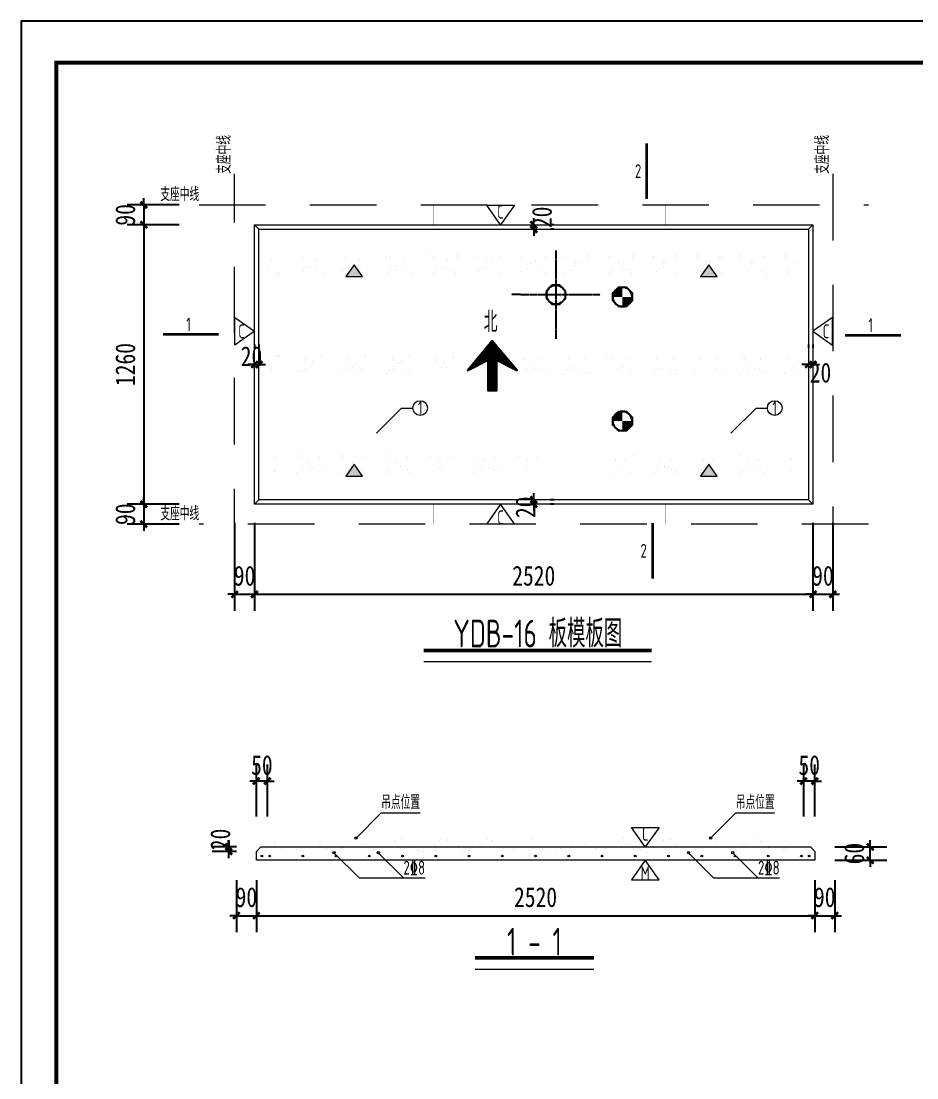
# Model space of a CAD drawing. Header units: millimetres. Extents: x 514 to 31055, y 121 to 26754.
# Drawn here: x 514 to 4556, y 6470 to 11235 of the extents above; entities that cross this region are included whole.
import ezdxf
from ezdxf.enums import TextEntityAlignment as Align

# ---------------------------------------------------------------- set-up
doc = ezdxf.new("R2010")
doc.units = ezdxf.units.MM
doc.linetypes.add('DOTE', pattern=[2.42, 2, -0.2, 0.02, -0.2])
doc.linetypes.add('虚线', pattern=[500, 300, -200])
for name, color, linetype in [('000-86线盒详图', 7, 'Continuous'), ('a--r1', 92, 'Continuous'), ('PUB_DIM', 3, 'Continuous'), ('PUB_TITLE', 4, 'Continuous'), ('叠合板方向', 7, 'Continuous')]:
    doc.layers.add(name, color=color, linetype=linetype)
for name, color, linetype, lineweight in [('叠合板详图文字', 8, 'Continuous', 18), ('叠合板详图标注', 7, 'Continuous', 18), ('叠合板详图桁架筋', 6, 'Continuous', 35), ('叠合板详图边线', 4, 'Continuous', 18), ('叠合板详图钢筋', 1, 'Continuous', 35), ('拼缝定位线', 7, 'Continuous', 35), ('直线', 7, 'Continuous', 18), ('详图剖断线', 7, 'Continuous', 35)]:
    doc.layers.add(name, color=color, linetype=linetype, lineweight=lineweight)
doc.styles.add('样式 1', font='yjkeng.shx', dxfattribs={"width": 0.7, "height": 250, "bigfont": 'yjkchn.shx'})
doc.styles.add('黑体', font='simhei.ttf', dxfattribs={"width": 0.8})
doc.dimstyles.new('_TCH_ARCH&&30', dxfattribs={"dimtxt": 89.25, "dimasz": 30, "dimexe": 75, "dimexo": 90, "dimgap": 37.875, "dimtad": 1, "dimdec": 0, "dimzin": 0, "dimdsep": 46, "dimtxsty": '黑体', "dimblk": 'ARCHTICK', "dimcen": 0.09, "dimclrt": 7, "dimazin": 2, "dimtfac": 1, "dimtdec": 0, "dimtix": 1, "dimtmove": 2, "dimatfit": 3, "dimfxl": 30, "dimtolj": 1, "dimtzin": 0, "dimarcsym": 0})

# ---------------------------------------------------------------- blocks, each defined once
blk = doc.blocks.new('_ArchTick')
at = {"color": 0, "const_width": 0.4}
blk.add_lwpolyline([(-0.5, -0.5), (0.5, 0.5)], dxfattribs=at)
blk = doc.blocks.new('*D361')
at = {"layer": 'Defpoints', "color": 0, "transparency": 16777216}
for p in [(1317.2, 10406.6), (1067.2, 10316.6), (1317.2, 10316.6)]:
    blk.add_point(p, dxfattribs=at)
at = {"layer": 'PUB_DIM', "color": 0, "lineweight": -2, "transparency": 16777216}
for p, q in [((1227.2, 10406.6), (992.2, 10406.6)), ((1067.2, 10406.6), (1067.2, 10436.6)), ((1067.2, 10406.6), (1067.2, 10316.6)), ((1227.2, 10316.6), (992.2, 10316.6)), ((1067.2, 10316.6), (1067.2, 10286.6))]:
    blk.add_line(p, q, dxfattribs=at)
at = {"layer": 'PUB_DIM', "color": 0, "lineweight": -2, "transparency": 16777216, "xscale": 30, "yscale": 30, "zscale": 30}
for p, rotation in [((1067.2, 10406.6), 270), ((1067.2, 10316.6), 90)]:
    blk.add_blockref('_ArchTick', p, dxfattribs=dict(at, rotation=rotation))
at = {"layer": 'PUB_DIM', "color": 7, "transparency": 16777216, "insert": (984.2, 10361.6), "char_height": 89.25, "attachment_point": 5, "rotation": 90, "style": '黑体'}
blk.add_mtext('\\A1;90', dxfattribs=at)
blk = doc.blocks.new('*D362')
at = {"layer": 'Defpoints', "color": 0, "transparency": 16777216}
for p in [(1317.2, 9056.6), (1067.2, 8966.6), (1317.2, 8966.6)]:
    blk.add_point(p, dxfattribs=at)
at = {"layer": 'PUB_DIM', "color": 0, "lineweight": -2, "transparency": 16777216}
for p, q in [((1227.2, 9056.6), (992.2, 9056.6)), ((1067.2, 9056.6), (1067.2, 9086.6)), ((1067.2, 9056.6), (1067.2, 8966.6)), ((1227.2, 8966.6), (992.2, 8966.6)), ((1067.2, 8966.6), (1067.2, 8936.6))]:
    blk.add_line(p, q, dxfattribs=at)
at = {"layer": 'PUB_DIM', "color": 0, "lineweight": -2, "transparency": 16777216, "xscale": 30, "yscale": 30, "zscale": 30}
for p, rotation in [((1067.2, 9056.6), 270), ((1067.2, 8966.6), 90)]:
    blk.add_blockref('_ArchTick', p, dxfattribs=dict(at, rotation=rotation))
at = {"layer": 'PUB_DIM', "color": 7, "transparency": 16777216, "insert": (984.2, 9011.6), "char_height": 89.25, "attachment_point": 5, "rotation": 90, "style": '黑体'}
blk.add_mtext('\\A1;90', dxfattribs=at)
blk = doc.blocks.new('*D318')
at = {"layer": 'Defpoints', "color": 0, "transparency": 16777216}
for p in [(1567.2, 9063), (4087.2, 9063), (4087.2, 8650.5)]:
    blk.add_point(p, dxfattribs=at)
at = {"layer": 'PUB_DIM', "color": 0, "lineweight": -2, "transparency": 16777216}
for p, q in [((1567.2, 8973), (1567.2, 8575.5)), ((4087.2, 8973), (4087.2, 8575.5)), ((1567.2, 8650.5), (4087.2, 8650.5))]:
    blk.add_line(p, q, dxfattribs=at)
at = {"layer": 'PUB_DIM', "color": 0, "lineweight": -2, "transparency": 16777216, "xscale": 30, "yscale": 30, "zscale": 30, "rotation": 180}
blk.add_blockref('_ArchTick', (1567.2, 8650.5), dxfattribs=at)
at = {"layer": 'PUB_DIM', "color": 0, "lineweight": -2, "transparency": 16777216, "xscale": 30, "yscale": 30, "zscale": 30}
blk.add_blockref('_ArchTick', (4087.2, 8650.5), dxfattribs=at)
at = {"layer": 'PUB_DIM', "color": 7, "transparency": 16777216, "insert": (2827.2, 8733.5), "char_height": 89.25, "attachment_point": 5, "style": '黑体'}
blk.add_mtext('\\A1;2520', dxfattribs=at)
blk = doc.blocks.new('*D319')
at = {"layer": 'Defpoints', "color": 0, "transparency": 16777216}
for p in [(1317.2, 10316.6), (1067.2, 9056.6), (1317.2, 9056.6)]:
    blk.add_point(p, dxfattribs=at)
at = {"layer": 'PUB_DIM', "color": 0, "lineweight": -2, "transparency": 16777216}
for p, q in [((1227.2, 10316.6), (992.2, 10316.6)), ((1067.2, 10316.6), (1067.2, 9056.6)), ((1227.2, 9056.6), (992.2, 9056.6))]:
    blk.add_line(p, q, dxfattribs=at)
at = {"layer": 'PUB_DIM', "color": 0, "lineweight": -2, "transparency": 16777216, "xscale": 30, "yscale": 30, "zscale": 30}
for p, rotation in [((1067.2, 10316.6), 90), ((1067.2, 9056.6), 270)]:
    blk.add_blockref('_ArchTick', p, dxfattribs=dict(at, rotation=rotation))
at = {"layer": 'PUB_DIM', "color": 7, "transparency": 16777216, "insert": (984.2, 9686.6), "char_height": 89.25, "attachment_point": 5, "rotation": 90, "style": '黑体'}
blk.add_mtext('\\A1;1260', dxfattribs=at)
blk = doc.blocks.new('*D320')
at = {"layer": 'Defpoints', "color": 0, "transparency": 16777216}
for p in [(2827.2, 9076.6), (2827.2, 9076.6), (2827.2, 9056.6)]:
    blk.add_point(p, dxfattribs=at)
at = {"layer": 'PUB_DIM', "color": 0, "lineweight": -2, "transparency": 16777216}
for p, q in [((2827.2, 9076.6), (2827.2, 9106.6)), ((2827.2, 9056.6), (2827.2, 9076.6)), ((2827.2, 9056.6), (2827.2, 9026.6)), ((2917.2, 9076.6), (2902.2, 9076.6)), ((2917.2, 9056.6), (2902.2, 9056.6))]:
    blk.add_line(p, q, dxfattribs=at)
at = {"layer": 'PUB_DIM', "color": 0, "lineweight": -2, "transparency": 16777216, "xscale": 30, "yscale": 30, "zscale": 30}
for p, rotation in [((2827.2, 9076.6), 270), ((2827.2, 9056.6), 90)]:
    blk.add_blockref('_ArchTick', p, dxfattribs=dict(at, rotation=rotation))
at = {"layer": 'PUB_DIM', "color": 7, "transparency": 16777216, "insert": (2790.2, 9042.7), "char_height": 89.25, "attachment_point": 5, "rotation": 90, "style": '黑体'}
blk.add_mtext('\\A1;20', dxfattribs=at)
blk = doc.blocks.new('*D321')
at = {"layer": 'Defpoints', "color": 0, "transparency": 16777216}
for p in [(2827.2, 10316.6), (2827.2, 10296.6), (2827.2, 10296.6)]:
    blk.add_point(p, dxfattribs=at)
at = {"layer": 'PUB_DIM', "color": 0, "lineweight": -2, "transparency": 16777216}
for p, q in [((2827.2, 10316.6), (2827.2, 10346.6)), ((2827.2, 10316.6), (2827.2, 10296.6)), ((2827.2, 10296.6), (2827.2, 10266.6)), ((2917.2, 10316.6), (2902.2, 10316.6)), ((2917.2, 10296.6), (2902.2, 10296.6))]:
    blk.add_line(p, q, dxfattribs=at)
at = {"layer": 'PUB_DIM', "color": 0, "lineweight": -2, "transparency": 16777216, "xscale": 30, "yscale": 30, "zscale": 30}
for p, rotation in [((2827.2, 10316.6), 270), ((2827.2, 10296.6), 90)]:
    blk.add_blockref('_ArchTick', p, dxfattribs=dict(at, rotation=rotation))
at = {"layer": 'PUB_DIM', "color": 7, "transparency": 16777216, "insert": (2864.3, 10350.5), "char_height": 89.25, "attachment_point": 5, "rotation": 90, "style": '黑体'}
blk.add_mtext('\\A1;20', dxfattribs=at)
blk = doc.blocks.new('*D322')
at = {"layer": 'Defpoints', "color": 0, "transparency": 16777216}
for p in [(1567.2, 9686.6), (1587.2, 9686.6), (1587.2, 9686.6)]:
    blk.add_point(p, dxfattribs=at)
at = {"layer": 'PUB_DIM', "color": 0, "lineweight": -2, "transparency": 16777216}
for p, q in [((1567.2, 9776.6), (1567.2, 9761.6)), ((1587.2, 9776.6), (1587.2, 9761.6)), ((1567.2, 9686.6), (1537.2, 9686.6)), ((1567.2, 9686.6), (1587.2, 9686.6)), ((1587.2, 9686.6), (1617.2, 9686.6))]:
    blk.add_line(p, q, dxfattribs=at)
at = {"layer": 'PUB_DIM', "color": 0, "lineweight": -2, "transparency": 16777216, "xscale": 30, "yscale": 30, "zscale": 30}
blk.add_blockref('_ArchTick', (1567.2, 9686.6), dxfattribs=at)
at = {"layer": 'PUB_DIM', "color": 0, "lineweight": -2, "transparency": 16777216, "xscale": 30, "yscale": 30, "zscale": 30, "rotation": 180}
blk.add_blockref('_ArchTick', (1587.2, 9686.6), dxfattribs=at)
at = {"layer": 'PUB_DIM', "color": 7, "transparency": 16777216, "insert": (1553.3, 9723.6), "char_height": 89.25, "attachment_point": 5, "style": '黑体'}
blk.add_mtext('\\A1;20', dxfattribs=at)
blk = doc.blocks.new('*D323')
at = {"layer": 'Defpoints', "color": 0, "transparency": 16777216}
for p in [(4067.2, 9686.6), (4067.2, 9686.6), (4087.2, 9686.6)]:
    blk.add_point(p, dxfattribs=at)
at = {"layer": 'PUB_DIM', "color": 0, "lineweight": -2, "transparency": 16777216}
for p, q in [((4067.2, 9776.6), (4067.2, 9761.6)), ((4087.2, 9776.6), (4087.2, 9761.6)), ((4067.2, 9686.6), (4037.2, 9686.6)), ((4087.2, 9686.6), (4067.2, 9686.6)), ((4087.2, 9686.6), (4117.2, 9686.6))]:
    blk.add_line(p, q, dxfattribs=at)
at = {"layer": 'PUB_DIM', "color": 0, "lineweight": -2, "transparency": 16777216, "xscale": 30, "yscale": 30, "zscale": 30}
blk.add_blockref('_ArchTick', (4067.2, 9686.6), dxfattribs=at)
at = {"layer": 'PUB_DIM', "color": 0, "lineweight": -2, "transparency": 16777216, "xscale": 30, "yscale": 30, "zscale": 30, "rotation": 180}
blk.add_blockref('_ArchTick', (4087.2, 9686.6), dxfattribs=at)
at = {"layer": 'PUB_DIM', "color": 7, "transparency": 16777216, "insert": (4121.1, 9649.5), "char_height": 89.25, "attachment_point": 5, "style": '黑体'}
blk.add_mtext('\\A1;20', dxfattribs=at)
blk = doc.blocks.new('*D324')
at = {"layer": 'Defpoints', "color": 0, "transparency": 16777216}
for p in [(1477.2, 9063), (1567.2, 9063), (1567.2, 8650.5)]:
    blk.add_point(p, dxfattribs=at)
at = {"layer": 'PUB_DIM', "color": 0, "lineweight": -2, "transparency": 16777216}
for p, q in [((1477.2, 8973), (1477.2, 8575.5)), ((1567.2, 8973), (1567.2, 8575.5)), ((1477.2, 8650.5), (1447.2, 8650.5)), ((1477.2, 8650.5), (1567.2, 8650.5)), ((1567.2, 8650.5), (1597.2, 8650.5))]:
    blk.add_line(p, q, dxfattribs=at)
at = {"layer": 'PUB_DIM', "color": 0, "lineweight": -2, "transparency": 16777216, "xscale": 30, "yscale": 30, "zscale": 30}
blk.add_blockref('_ArchTick', (1477.2, 8650.5), dxfattribs=at)
at = {"layer": 'PUB_DIM', "color": 0, "lineweight": -2, "transparency": 16777216, "xscale": 30, "yscale": 30, "zscale": 30, "rotation": 180}
blk.add_blockref('_ArchTick', (1567.2, 8650.5), dxfattribs=at)
at = {"layer": 'PUB_DIM', "color": 7, "transparency": 16777216, "insert": (1522.2, 8733.5), "char_height": 89.25, "attachment_point": 5, "style": '黑体'}
blk.add_mtext('\\A1;90', dxfattribs=at)
blk = doc.blocks.new('*D325')
at = {"layer": 'Defpoints', "color": 0, "transparency": 16777216}
for p in [(4087.2, 9063), (4177.2, 9063), (4177.2, 8650.5)]:
    blk.add_point(p, dxfattribs=at)
at = {"layer": 'PUB_DIM', "color": 0, "lineweight": -2, "transparency": 16777216}
for p, q in [((4087.2, 8973), (4087.2, 8575.5)), ((4177.2, 8973), (4177.2, 8575.5)), ((4087.2, 8650.5), (4057.2, 8650.5)), ((4087.2, 8650.5), (4177.2, 8650.5)), ((4177.2, 8650.5), (4207.2, 8650.5))]:
    blk.add_line(p, q, dxfattribs=at)
at = {"layer": 'PUB_DIM', "color": 0, "lineweight": -2, "transparency": 16777216, "xscale": 30, "yscale": 30, "zscale": 30}
blk.add_blockref('_ArchTick', (4087.2, 8650.5), dxfattribs=at)
at = {"layer": 'PUB_DIM', "color": 0, "lineweight": -2, "transparency": 16777216, "xscale": 30, "yscale": 30, "zscale": 30, "rotation": 180}
blk.add_blockref('_ArchTick', (4177.2, 8650.5), dxfattribs=at)
at = {"layer": 'PUB_DIM', "color": 7, "transparency": 16777216, "insert": (4132.2, 8733.5), "char_height": 89.25, "attachment_point": 5, "style": '黑体'}
blk.add_mtext('\\A1;90', dxfattribs=at)
blk = doc.blocks.new('*D326')
at = {"layer": 'Defpoints', "color": 0, "transparency": 16777216}
for p in [(1575.3, 7451), (4095.3, 7451), (4095.3, 7201)]:
    blk.add_point(p, dxfattribs=at)
at = {"layer": 'PUB_DIM', "color": 0, "lineweight": -2, "transparency": 16777216}
for p, q in [((1575.3, 7361), (1575.3, 7126)), ((4095.3, 7361), (4095.3, 7126)), ((1575.3, 7201), (4095.3, 7201))]:
    blk.add_line(p, q, dxfattribs=at)
at = {"layer": 'PUB_DIM', "color": 0, "lineweight": -2, "transparency": 16777216, "xscale": 30, "yscale": 30, "zscale": 30, "rotation": 180}
blk.add_blockref('_ArchTick', (1575.3, 7201), dxfattribs=at)
at = {"layer": 'PUB_DIM', "color": 0, "lineweight": -2, "transparency": 16777216, "xscale": 30, "yscale": 30, "zscale": 30}
blk.add_blockref('_ArchTick', (4095.3, 7201), dxfattribs=at)
at = {"layer": 'PUB_DIM', "color": 7, "transparency": 16777216, "insert": (2835.3, 7284), "char_height": 89.25, "attachment_point": 5, "style": '黑体'}
blk.add_mtext('\\A1;2520', dxfattribs=at)
blk = doc.blocks.new('*D327')
at = {"layer": 'Defpoints', "color": 0, "transparency": 16777216}
for p in [(4095.3, 7511), (4345.3, 7511), (4095.3, 7451)]:
    blk.add_point(p, dxfattribs=at)
at = {"layer": 'PUB_DIM', "color": 0, "lineweight": -2, "transparency": 16777216}
for p, q in [((4345.3, 7511), (4345.3, 7541)), ((4185.3, 7511), (4420.3, 7511)), ((4345.3, 7451), (4345.3, 7511)), ((4185.3, 7451), (4420.3, 7451)), ((4345.3, 7451), (4345.3, 7421))]:
    blk.add_line(p, q, dxfattribs=at)
at = {"layer": 'PUB_DIM', "color": 0, "lineweight": -2, "transparency": 16777216, "xscale": 30, "yscale": 30, "zscale": 30}
for p, rotation in [((4345.3, 7511), 270), ((4345.3, 7451), 90)]:
    blk.add_blockref('_ArchTick', p, dxfattribs=dict(at, rotation=rotation))
at = {"layer": 'PUB_DIM', "color": 7, "transparency": 16777216, "insert": (4273.7, 7481), "char_height": 89.25, "attachment_point": 5, "rotation": 90, "style": '黑体'}
blk.add_mtext('\\A1;60', dxfattribs=at)
blk = doc.blocks.new('*D328')
at = {"layer": 'Defpoints', "color": 0, "transparency": 16777216}
for p in [(1450.3, 7491), (1575.3, 7511), (1575.3, 7491)]:
    blk.add_point(p, dxfattribs=at)
at = {"layer": 'PUB_DIM', "color": 0, "lineweight": -2, "transparency": 16777216}
for p, q in [((1450.3, 7511), (1450.3, 7541)), ((1485.3, 7511), (1375.3, 7511)), ((1485.3, 7491), (1375.3, 7491)), ((1450.3, 7511), (1450.3, 7491)), ((1450.3, 7491), (1450.3, 7461))]:
    blk.add_line(p, q, dxfattribs=at)
at = {"layer": 'PUB_DIM', "color": 0, "lineweight": -2, "transparency": 16777216, "xscale": 30, "yscale": 30, "zscale": 30}
for p, rotation in [((1450.3, 7511), 270), ((1450.3, 7491), 90)]:
    blk.add_blockref('_ArchTick', p, dxfattribs=dict(at, rotation=rotation))
at = {"layer": 'PUB_DIM', "color": 7, "transparency": 16777216, "insert": (1413.2, 7544.9), "char_height": 89.25, "attachment_point": 5, "rotation": 90, "style": '黑体'}
blk.add_mtext('\\A1;20', dxfattribs=at)
blk = doc.blocks.new('*D329')
at = {"layer": 'Defpoints', "color": 0, "transparency": 16777216}
for p in [(1485.3, 7451), (1575.3, 7451), (1575.3, 7201)]:
    blk.add_point(p, dxfattribs=at)
at = {"layer": 'PUB_DIM', "color": 0, "lineweight": -2, "transparency": 16777216}
for p, q in [((1485.3, 7361), (1485.3, 7126)), ((1575.3, 7361), (1575.3, 7126)), ((1485.3, 7201), (1455.3, 7201)), ((1485.3, 7201), (1575.3, 7201)), ((1575.3, 7201), (1605.3, 7201))]:
    blk.add_line(p, q, dxfattribs=at)
at = {"layer": 'PUB_DIM', "color": 0, "lineweight": -2, "transparency": 16777216, "xscale": 30, "yscale": 30, "zscale": 30}
blk.add_blockref('_ArchTick', (1485.3, 7201), dxfattribs=at)
at = {"layer": 'PUB_DIM', "color": 0, "lineweight": -2, "transparency": 16777216, "xscale": 30, "yscale": 30, "zscale": 30, "rotation": 180}
blk.add_blockref('_ArchTick', (1575.3, 7201), dxfattribs=at)
at = {"layer": 'PUB_DIM', "color": 7, "transparency": 16777216, "insert": (1530.3, 7284), "char_height": 89.25, "attachment_point": 5, "style": '黑体'}
blk.add_mtext('\\A1;90', dxfattribs=at)
blk = doc.blocks.new('*D330')
at = {"layer": 'Defpoints', "color": 0, "transparency": 16777216}
for p in [(4095.3, 7451), (4185.3, 7451), (4185.3, 7201)]:
    blk.add_point(p, dxfattribs=at)
at = {"layer": 'PUB_DIM', "color": 0, "lineweight": -2, "transparency": 16777216}
for p, q in [((4095.3, 7361), (4095.3, 7126)), ((4185.3, 7361), (4185.3, 7126)), ((4095.3, 7201), (4065.3, 7201)), ((4095.3, 7201), (4185.3, 7201)), ((4185.3, 7201), (4215.3, 7201))]:
    blk.add_line(p, q, dxfattribs=at)
at = {"layer": 'PUB_DIM', "color": 0, "lineweight": -2, "transparency": 16777216, "xscale": 30, "yscale": 30, "zscale": 30}
blk.add_blockref('_ArchTick', (4095.3, 7201), dxfattribs=at)
at = {"layer": 'PUB_DIM', "color": 0, "lineweight": -2, "transparency": 16777216, "xscale": 30, "yscale": 30, "zscale": 30, "rotation": 180}
blk.add_blockref('_ArchTick', (4185.3, 7201), dxfattribs=at)
at = {"layer": 'PUB_DIM', "color": 7, "transparency": 16777216, "insert": (4140.3, 7284), "char_height": 89.25, "attachment_point": 5, "style": '黑体'}
blk.add_mtext('\\A1;90', dxfattribs=at)
blk = doc.blocks.new('*D331')
at = {"layer": 'Defpoints', "color": 0, "transparency": 16777216}
for p in [(1575.3, 7808), (1575.3, 7558), (1625.3, 7558)]:
    blk.add_point(p, dxfattribs=at)
at = {"layer": 'PUB_DIM', "color": 0, "lineweight": -2, "transparency": 16777216}
for p, q in [((1575.3, 7648), (1575.3, 7883)), ((1625.3, 7648), (1625.3, 7883)), ((1575.3, 7808), (1545.3, 7808)), ((1625.3, 7808), (1575.3, 7808)), ((1625.3, 7808), (1655.3, 7808))]:
    blk.add_line(p, q, dxfattribs=at)
at = {"layer": 'PUB_DIM', "color": 0, "lineweight": -2, "transparency": 16777216, "xscale": 30, "yscale": 30, "zscale": 30}
blk.add_blockref('_ArchTick', (1575.3, 7808), dxfattribs=at)
at = {"layer": 'PUB_DIM', "color": 0, "lineweight": -2, "transparency": 16777216, "xscale": 30, "yscale": 30, "zscale": 30, "rotation": 180}
blk.add_blockref('_ArchTick', (1625.3, 7808), dxfattribs=at)
at = {"layer": 'PUB_DIM', "color": 7, "transparency": 16777216, "insert": (1600.3, 7879.6), "char_height": 89.25, "attachment_point": 5, "style": '黑体'}
blk.add_mtext('\\A1;50', dxfattribs=at)
blk = doc.blocks.new('*D332')
at = {"layer": 'Defpoints', "color": 0, "transparency": 16777216}
for p in [(4045.3, 7808), (4045.3, 7558), (4095.3, 7558)]:
    blk.add_point(p, dxfattribs=at)
at = {"layer": 'PUB_DIM', "color": 0, "lineweight": -2, "transparency": 16777216}
for p, q in [((4045.3, 7648), (4045.3, 7883)), ((4095.3, 7648), (4095.3, 7883)), ((4045.3, 7808), (4015.3, 7808)), ((4095.3, 7808), (4045.3, 7808)), ((4095.3, 7808), (4125.3, 7808))]:
    blk.add_line(p, q, dxfattribs=at)
at = {"layer": 'PUB_DIM', "color": 0, "lineweight": -2, "transparency": 16777216, "xscale": 30, "yscale": 30, "zscale": 30}
blk.add_blockref('_ArchTick', (4045.3, 7808), dxfattribs=at)
at = {"layer": 'PUB_DIM', "color": 0, "lineweight": -2, "transparency": 16777216, "xscale": 30, "yscale": 30, "zscale": 30, "rotation": 180}
blk.add_blockref('_ArchTick', (4095.3, 7808), dxfattribs=at)
at = {"layer": 'PUB_DIM', "color": 7, "transparency": 16777216, "insert": (4070.3, 7879.6), "char_height": 89.25, "attachment_point": 5, "style": '黑体'}
blk.add_mtext('\\A1;50', dxfattribs=at)
blk = doc.blocks.new('A$C364B4FF9')
at = {"layer": 'PUB_TITLE'}
blk.add_lwpolyline([(-84100, 0), (0, 0), (0, 59400), (-84100, 59400)], close=True, dxfattribs=at)
at = {"layer": 'PUB_TITLE', "const_width": 100}
blk.add_lwpolyline([(-83250, 1000), (-1000, 1000), (-1000, 58400), (-83250, 58400)], close=True, dxfattribs=at)
blk = doc.blocks.new('dfkjvnf')
h = blk.add_hatch()
h.set_pattern_fill('ANSI37', color=3, scale=1.25)
h.set_pattern_definition([(45, (0, 0), (-1.403165019, 1.403165019), []), (135, (0, 0), (-1.403165019, -1.403165019), [])])
h.paths.add_polyline_path([(177216.7, 108065.5), (177216.7, 107929.1), (177257.5, 107929.1), (177257.5, 108065.5), (177349.4, 108020.3), (177237.1, 108153), (177124.8, 108020.3)])
at = {"layer": '叠合板方向'}
blk.add_lwpolyline([(177216.7, 108065.5), (177216.7, 107929.1), (177257.5, 107929.1), (177257.5, 108065.5), (177349.4, 108020.3), (177237.1, 108153), (177124.8, 108020.3), (177216.7, 108065.5)], dxfattribs=at)
at = {"layer": '叠合板详图标注', "linetype": 'Continuous', "style": '样式 1', "width": 0.7}
blk.add_text('北', height=93.8, dxfattribs=at).set_placement((177260.7, 108163.9), align=Align.BOTTOM_RIGHT)
blk = doc.blocks.new('34523543')
at = {"layer": '000-86线盒详图', "color": 5, "linetype": 'DOTE', "ltscale": 0.05}
for p, q in [((0, 200), (0, -200)), ((200, 0), (-200, 0))]:
    blk.add_line(p, q, dxfattribs=at)
at = {"layer": '000-86线盒详图', "color": 7}
blk.add_lwpolyline([(43, 17.8), (17.8, 43), (-17.8, 43), (-43, 17.8), (-43, -17.8), (-17.8, -43), (17.8, -43), (43, -17.8)], close=True, dxfattribs=at)
blk.add_circle((0, 0), 43, dxfattribs=at)
blk = doc.blocks.new('A$C6CB76205')
at = {"layer": '000-86线盒详图'}
h = blk.add_hatch(color=1, dxfattribs=at)
h.dxf.hatch_style = 1
h.paths.add_polyline_path([(-75.1, 0), (0, 0), (0, -75.1, -0.414253)])
h = blk.add_hatch(color=1, dxfattribs=at)
h.dxf.hatch_style = 1
h.paths.add_polyline_path([(0, 75.1), (0, 0), (75.2, 0, 0.414253)])
at = {"layer": '000-86线盒详图', "color": 1}
blk.add_lwpolyline([(75.2, 31.1), (31.1, 75.1), (-31.1, 75.1), (-75.1, 31.1), (-75.1, -31.1), (-31.1, -75.1), (31.1, -75.1), (75.2, -31.1)], close=True, dxfattribs=at)
blk.add_circle((0, 0), 75.1, dxfattribs=at)

msp = doc.modelspace()

# ---------------------------------------------------------------- hatches: boundary and pattern name
at = {"layer": '叠合板详图钢筋', "lineweight": 18}
for points in [[(2017.2, 10136.6), (1979.7, 10083.5), (2054.7, 10083.5)], [(3617.2, 10136.6), (3579.7, 10083.5), (3654.7, 10083.5)], [(2017.2, 9236.6), (1979.7, 9183.5), (2054.7, 9183.5)], [(3617.2, 9236.6), (3579.7, 9183.5), (3654.7, 9183.5)]]:
    msp.add_hatch(color=256, dxfattribs=at).paths.add_polyline_path(points)

# ---------------------------------------------------------------- linework, layer by layer
at = {"layer": '叠合板详图文字', "color": 0, "lineweight": 50}
for p, q in [((2331.6, 8396.6), (3359, 8396.6)), ((2562.3, 7010.2), (3098.3, 7010.2))]:
    msp.add_line(p, q, dxfattribs=at)
at = {"layer": '叠合板详图文字', "color": 0, "lineweight": 18}
for p, q in [((2331.6, 8346.6), (3359, 8346.6)), ((2562.3, 6960.2), (3098.3, 6960.2))]:
    msp.add_line(p, q, dxfattribs=at)
at = {"layer": '叠合板详图标注'}
for points in [[(2677.2, 10316.6), (2614.7, 10404.9), (2739.7, 10404.9)], [(1567.2, 9836.6), (1478.8, 9774.1), (1478.8, 9899.1)], [(4087.2, 9836.6), (4175.6, 9774.1), (4175.6, 9899.1)], [(2677.2, 9056.6), (2614.7, 8968.2), (2739.7, 8968.2)], [(3330.3, 7511), (3267.8, 7599.4), (3392.8, 7599.4)], [(3330.3, 7451), (3267.8, 7362.6), (3392.8, 7362.6)]]:
    msp.add_lwpolyline(points, close=True, dxfattribs=at)
at = {"layer": '叠合板详图桁架筋', "color": 8, "lineweight": 35, "const_width": 0.045}
for points in [[(1615.8, 10148.2), (1675.8, 10179.2), (1678.6, 10173.9), (1618.6, 10142.9)], [(1758.6, 10179.2), (1817.2, 10148.9), (1875.8, 10179.2), (1878.6, 10173.9), (1817.2, 10142.2), (1755.8, 10173.9)], [(1958.6, 10179.2), (2017.2, 10148.9), (2075.8, 10179.2), (2078.6, 10173.9), (2017.2, 10142.2), (1955.8, 10173.9)], [(2158.6, 10179.2), (2217.2, 10148.9), (2275.8, 10179.2), (2278.6, 10173.9), (2217.2, 10142.2), (2155.8, 10173.9)], [(2358.6, 10179.2), (2417.2, 10148.9), (2475.8, 10179.2), (2478.6, 10173.9), (2417.2, 10142.2), (2355.8, 10173.9)], [(2558.6, 10179.2), (2617.2, 10148.9), (2675.8, 10179.2), (2678.6, 10173.9), (2617.2, 10142.2), (2555.8, 10173.9)], [(2758.6, 10179.2), (2817.2, 10148.9), (2875.8, 10179.2), (2878.6, 10173.9), (2817.2, 10142.2), (2755.8, 10173.9)], [(2958.6, 10179.2), (3017.2, 10148.9), (3075.8, 10179.2), (3078.6, 10173.9), (3017.2, 10142.2), (2955.8, 10173.9)], [(3158.6, 10179.2), (3217.2, 10148.9), (3275.8, 10179.2), (3278.6, 10173.9), (3217.2, 10142.2), (3155.8, 10173.9)], [(3358.6, 10179.2), (3417.2, 10148.9), (3475.8, 10179.2), (3478.6, 10173.9), (3417.2, 10142.2), (3355.8, 10173.9)], [(3558.6, 10179.2), (3617.2, 10148.9), (3675.8, 10179.2), (3678.6, 10173.9), (3617.2, 10142.2), (3555.8, 10173.9)], [(3758.6, 10179.2), (3817.2, 10148.9), (3875.8, 10179.2), (3878.6, 10173.9), (3817.2, 10142.2), (3755.8, 10173.9)], [(3958.6, 10179.2), (4018.6, 10148.2), (4015.8, 10142.9), (3955.8, 10173.9)], [(1618.6, 10130.2), (1678.6, 10099.2), (1675.8, 10093.9), (1615.8, 10124.9)], [(1617.2, 10140.6), (4037.2, 10140.6), (4037.2, 10132.6), (1617.2, 10132.6)], [(1755.8, 10099.2), (1817.2, 10133), (1878.7, 10099.2), (1875.8, 10093.9), (1817.2, 10126.1), (1758.7, 10093.9)], [(1955.8, 10099.2), (2017.2, 10133), (2078.7, 10099.2), (2075.8, 10093.9), (2017.2, 10126.1), (1958.7, 10093.9)], [(2155.8, 10099.2), (2217.2, 10133), (2278.7, 10099.2), (2275.8, 10093.9), (2217.2, 10126.1), (2158.7, 10093.9)], [(2355.8, 10099.2), (2417.2, 10133), (2478.7, 10099.2), (2475.8, 10093.9), (2417.2, 10126.1), (2358.7, 10093.9)], [(2555.8, 10099.2), (2617.2, 10133), (2678.7, 10099.2), (2675.8, 10093.9), (2617.2, 10126.1), (2558.7, 10093.9)], [(2755.8, 10099.2), (2817.2, 10133), (2878.7, 10099.2), (2875.8, 10093.9), (2817.2, 10126.1), (2758.7, 10093.9)], [(2955.8, 10099.2), (3017.2, 10133), (3078.7, 10099.2), (3075.8, 10093.9), (3017.2, 10126.1), (2958.7, 10093.9)], [(3155.8, 10099.2), (3217.2, 10133), (3278.7, 10099.2), (3275.8, 10093.9), (3217.2, 10126.1), (3158.7, 10093.9)], [(3355.8, 10099.2), (3417.2, 10133), (3478.7, 10099.2), (3475.8, 10093.9), (3417.2, 10126.1), (3358.7, 10093.9)], [(3555.8, 10099.2), (3617.2, 10133), (3678.7, 10099.2), (3675.8, 10093.9), (3617.2, 10126.1), (3558.7, 10093.9)], [(3755.8, 10099.2), (3817.2, 10133), (3878.7, 10099.2), (3875.8, 10093.9), (3817.2, 10126.1), (3758.7, 10093.9)], [(3955.8, 10099.2), (4015.8, 10130.2), (4018.6, 10124.9), (3958.6, 10093.9)], [(1615.8, 9698.2), (1675.8, 9729.2), (1678.6, 9723.9), (1618.6, 9692.9)], [(1758.6, 9729.2), (1817.2, 9698.9), (1875.8, 9729.2), (1878.6, 9723.9), (1817.2, 9692.2), (1755.8, 9723.9)], [(1958.6, 9729.2), (2017.2, 9698.9), (2075.8, 9729.2), (2078.6, 9723.9), (2017.2, 9692.2), (1955.8, 9723.9)], [(2158.6, 9729.2), (2217.2, 9698.9), (2275.8, 9729.2), (2278.6, 9723.9), (2217.2, 9692.2), (2155.8, 9723.9)], [(2358.6, 9729.2), (2417.2, 9698.9), (2475.8, 9729.2), (2478.6, 9723.9), (2417.2, 9692.2), (2355.8, 9723.9)], [(2558.6, 9729.2), (2617.2, 9698.9), (2675.8, 9729.2), (2678.6, 9723.9), (2617.2, 9692.2), (2555.8, 9723.9)], [(2758.6, 9729.2), (2817.2, 9698.9), (2875.8, 9729.2), (2878.6, 9723.9), (2817.2, 9692.2), (2755.8, 9723.9)], [(2958.6, 9729.2), (3017.2, 9698.9), (3075.8, 9729.2), (3078.6, 9723.9), (3017.2, 9692.2), (2955.8, 9723.9)], [(3158.6, 9729.2), (3217.2, 9698.9), (3275.8, 9729.2), (3278.6, 9723.9), (3217.2, 9692.2), (3155.8, 9723.9)], [(3358.6, 9729.2), (3417.2, 9698.9), (3475.8, 9729.2), (3478.6, 9723.9), (3417.2, 9692.2), (3355.8, 9723.9)], [(3558.6, 9729.2), (3617.2, 9698.9), (3675.8, 9729.2), (3678.6, 9723.9), (3617.2, 9692.2), (3555.8, 9723.9)], [(3758.6, 9729.2), (3817.2, 9698.9), (3875.8, 9729.2), (3878.6, 9723.9), (3817.2, 9692.2), (3755.8, 9723.9)], [(3958.6, 9729.2), (4018.6, 9698.2), (4015.8, 9692.9), (3955.8, 9723.9)], [(1618.6, 9680.2), (1678.6, 9649.2), (1675.8, 9643.9), (1615.8, 9674.9)], [(1617.2, 9690.6), (4037.2, 9690.6), (4037.2, 9682.6), (1617.2, 9682.6)], [(1755.8, 9649.2), (1817.2, 9683), (1878.7, 9649.2), (1875.8, 9643.9), (1817.2, 9676.1), (1758.7, 9643.9)], [(1955.8, 9649.2), (2017.2, 9683), (2078.7, 9649.2), (2075.8, 9643.9), (2017.2, 9676.1), (1958.7, 9643.9)], [(2155.8, 9649.2), (2217.2, 9683), (2278.7, 9649.2), (2275.8, 9643.9), (2217.2, 9676.1), (2158.7, 9643.9)], [(2355.8, 9649.2), (2417.2, 9683), (2478.7, 9649.2), (2475.8, 9643.9), (2417.2, 9676.1), (2358.7, 9643.9)], [(2555.8, 9649.2), (2617.2, 9683), (2678.7, 9649.2), (2675.8, 9643.9), (2617.2, 9676.1), (2558.7, 9643.9)], [(2755.8, 9649.2), (2817.2, 9683), (2878.7, 9649.2), (2875.8, 9643.9), (2817.2, 9676.1), (2758.7, 9643.9)], [(2955.8, 9649.2), (3017.2, 9683), (3078.7, 9649.2), (3075.8, 9643.9), (3017.2, 9676.1), (2958.7, 9643.9)], [(3155.8, 9649.2), (3217.2, 9683), (3278.7, 9649.2), (3275.8, 9643.9), (3217.2, 9676.1), (3158.7, 9643.9)], [(3355.8, 9649.2), (3417.2, 9683), (3478.7, 9649.2), (3475.8, 9643.9), (3417.2, 9676.1), (3358.7, 9643.9)], [(3555.8, 9649.2), (3617.2, 9683), (3678.7, 9649.2), (3675.8, 9643.9), (3617.2, 9676.1), (3558.7, 9643.9)], [(3755.8, 9649.2), (3817.2, 9683), (3878.7, 9649.2), (3875.8, 9643.9), (3817.2, 9676.1), (3758.7, 9643.9)], [(3955.8, 9649.2), (4015.8, 9680.2), (4018.6, 9674.9), (3958.6, 9643.9)], [(1615.8, 9248.2), (1675.8, 9279.2), (1678.6, 9273.9), (1618.6, 9242.9)], [(1758.6, 9279.2), (1817.2, 9248.9), (1875.8, 9279.2), (1878.6, 9273.9), (1817.2, 9242.2), (1755.8, 9273.9)], [(1958.6, 9279.2), (2017.2, 9248.9), (2075.8, 9279.2), (2078.6, 9273.9), (2017.2, 9242.2), (1955.8, 9273.9)], [(2158.6, 9279.2), (2217.2, 9248.9), (2275.8, 9279.2), (2278.6, 9273.9), (2217.2, 9242.2), (2155.8, 9273.9)], [(2358.6, 9279.2), (2417.2, 9248.9), (2475.8, 9279.2), (2478.6, 9273.9), (2417.2, 9242.2), (2355.8, 9273.9)], [(2558.6, 9279.2), (2617.2, 9248.9), (2675.8, 9279.2), (2678.6, 9273.9), (2617.2, 9242.2), (2555.8, 9273.9)], [(2758.6, 9279.2), (2817.2, 9248.9), (2875.8, 9279.2), (2878.6, 9273.9), (2817.2, 9242.2), (2755.8, 9273.9)], [(3158.6, 9279.2), (3217.2, 9248.9), (3275.8, 9279.2), (3278.6, 9273.9), (3217.2, 9242.2), (3155.8, 9273.9)], [(3358.6, 9279.2), (3417.2, 9248.9), (3475.8, 9279.2), (3478.6, 9273.9), (3417.2, 9242.2), (3355.8, 9273.9)], [(3558.6, 9279.2), (3617.2, 9248.9), (3675.8, 9279.2), (3678.6, 9273.9), (3617.2, 9242.2), (3555.8, 9273.9)], [(3758.6, 9279.2), (3817.2, 9248.9), (3875.8, 9279.2), (3878.6, 9273.9), (3817.2, 9242.2), (3755.8, 9273.9)], [(3958.6, 9279.2), (4018.6, 9248.2), (4015.8, 9242.9), (3955.8, 9273.9)], [(1618.6, 9230.2), (1678.6, 9199.2), (1675.8, 9193.9), (1615.8, 9224.9)], [(1617.2, 9240.6), (4037.2, 9240.6), (4037.2, 9232.6), (1617.2, 9232.6)], [(1755.8, 9199.2), (1817.2, 9233), (1878.7, 9199.2), (1875.8, 9193.9), (1817.2, 9226.1), (1758.7, 9193.9)], [(1955.8, 9199.2), (2017.2, 9233), (2078.7, 9199.2), (2075.8, 9193.9), (2017.2, 9226.1), (1958.7, 9193.9)], [(2155.8, 9199.2), (2217.2, 9233), (2278.7, 9199.2), (2275.8, 9193.9), (2217.2, 9226.1), (2158.7, 9193.9)], [(2355.8, 9199.2), (2417.2, 9233), (2478.7, 9199.2), (2475.8, 9193.9), (2417.2, 9226.1), (2358.7, 9193.9)], [(2555.8, 9199.2), (2617.2, 9233), (2678.7, 9199.2), (2675.8, 9193.9), (2617.2, 9226.1), (2558.7, 9193.9)], [(2755.8, 9199.2), (2817.2, 9233), (2878.7, 9199.2), (2875.8, 9193.9), (2817.2, 9226.1), (2758.7, 9193.9)], [(3155.8, 9199.2), (3217.2, 9233), (3278.7, 9199.2), (3275.8, 9193.9), (3217.2, 9226.1), (3158.7, 9193.9)], [(3355.8, 9199.2), (3417.2, 9233), (3478.7, 9199.2), (3475.8, 9193.9), (3417.2, 9226.1), (3358.7, 9193.9)], [(3555.8, 9199.2), (3617.2, 9233), (3678.7, 9199.2), (3675.8, 9193.9), (3617.2, 9226.1), (3558.7, 9193.9)], [(3755.8, 9199.2), (3817.2, 9233), (3878.7, 9199.2), (3875.8, 9193.9), (3817.2, 9226.1), (3758.7, 9193.9)], [(3955.8, 9199.2), (4015.8, 9230.2), (4018.6, 9224.9), (3958.6, 9193.9)], [(1626.9, 7553.5), (1725.3, 7488.6), (1825.3, 7554.6), (1925.3, 7488.6), (2025.3, 7554.6), (2125.3, 7488.6), (2225.3, 7554.6), (2325.3, 7488.6), (2425.3, 7554.6), (2525.3, 7488.6), (2625.3, 7554.6), (2725.3, 7488.6), (2825.3, 7554.6), (2925.3, 7488.6), (3025.3, 7554.6), (3125.3, 7488.6), (3225.3, 7554.6), (3325.3, 7488.6), (3425.3, 7554.6), (3525.3, 7488.6), (3625.3, 7554.6), (3725.3, 7488.6), (3825.3, 7554.6), (3925.3, 7488.6), (4023.6, 7553.5), (4026.9, 7548.5), (3925.3, 7481.4), (3825.3, 7547.4), (3725.3, 7481.4), (3625.3, 7547.4), (3525.3, 7481.4), (3425.3, 7547.4), (3325.3, 7481.4), (3225.3, 7547.4), (3125.3, 7481.4), (3025.3, 7547.4), (2925.3, 7481.4), (2825.3, 7547.4), (2725.3, 7481.4), (2625.3, 7547.4), (2525.3, 7481.4), (2425.3, 7547.4), (2325.3, 7481.4), (2225.3, 7547.4), (2125.3, 7481.4), (2025.3, 7547.4), (1925.3, 7481.4), (1825.3, 7547.4), (1725.3, 7481.4), (1623.6, 7548.5)], [(1625.3, 7562), (4045.3, 7562), (4045.3, 7554), (1625.3, 7554)], [(1625.3, 7482), (4045.3, 7482), (4045.3, 7474), (1625.3, 7474)]]:
    msp.add_lwpolyline(points, close=True, dxfattribs=at)
at = {"layer": '叠合板详图边线', "lineweight": 18}
for p, q in [((1567.2, 10316.6), (1587.2, 10296.6)), ((4087.2, 10316.6), (4067.2, 10296.6)), ((1567.2, 9056.6), (1587.2, 9076.6)), ((4087.2, 9056.6), (4067.2, 9076.6)), ((1575.3, 7491), (1595.3, 7511)), ((1575.3, 7451), (1575.3, 7491)), ((1595.3, 7511), (4075.3, 7511)), ((4075.3, 7511), (4095.3, 7491)), ((4095.3, 7491), (4095.3, 7451)), ((4095.3, 7451), (1575.3, 7451))]:
    msp.add_line(p, q, dxfattribs=at)
for points in [[(1567.2, 10316.6), (4087.2, 10316.6), (4087.2, 9056.6), (1567.2, 9056.6)], [(1587.2, 10296.6), (4067.2, 10296.6), (4067.2, 9076.6), (1587.2, 9076.6)]]:
    msp.add_lwpolyline(points, close=True, dxfattribs=at)
at = {"layer": '叠合板详图钢筋', "lineweight": 18, "const_width": 0.045}
for points in [[(1623.2, 10316.6), (1623.2, 10406.6), (1631.2, 10406.6), (1631.2, 10316.6)], [(1773.2, 10316.6), (1773.2, 10406.6), (1781.2, 10406.6), (1781.2, 10316.6)], [(1923.2, 10316.6), (1923.2, 10406.6), (1931.2, 10406.6), (1931.2, 10316.6)], [(2073.2, 10316.6), (2073.2, 10406.6), (2081.2, 10406.6), (2081.2, 10316.6)], [(2223.2, 10316.6), (2223.2, 10406.6), (2231.2, 10406.6), (2231.2, 10316.6)], [(2373.2, 10316.6), (2373.2, 10406.6), (2381.2, 10406.6), (2381.2, 10316.6)], [(2523.2, 10316.6), (2523.2, 10406.6), (2531.2, 10406.6), (2531.2, 10316.6)], [(2673.2, 10316.6), (2673.2, 10406.6), (2681.2, 10406.6), (2681.2, 10316.6)], [(2823.2, 10316.6), (2823.2, 10406.6), (2831.2, 10406.6), (2831.2, 10316.6)], [(2973.2, 10316.6), (2973.2, 10406.6), (2981.2, 10406.6), (2981.2, 10316.6)], [(3123.2, 10316.6), (3123.2, 10406.6), (3131.2, 10406.6), (3131.2, 10316.6)], [(3273.2, 10316.6), (3273.2, 10406.6), (3281.2, 10406.6), (3281.2, 10316.6)], [(3423.2, 10316.6), (3423.2, 10406.6), (3431.2, 10406.6), (3431.2, 10316.6)], [(3573.2, 10316.6), (3573.2, 10406.6), (3581.2, 10406.6), (3581.2, 10316.6)], [(3723.2, 10316.6), (3723.2, 10406.6), (3731.2, 10406.6), (3731.2, 10316.6)], [(3873.2, 10316.6), (3873.2, 10406.6), (3881.2, 10406.6), (3881.2, 10316.6)], [(4023.2, 10316.6), (4023.2, 10406.6), (4031.2, 10406.6), (4031.2, 10316.6)], [(1477.2, 10295.6), (1567.2, 10295.6), (1567.2, 10287.6), (1477.2, 10287.6)], [(4087.2, 10295.6), (4177.2, 10295.6), (4177.2, 10287.6), (4087.2, 10287.6)], [(1913.2, 9996.6), (1913.2, 10276.6), (1921.2, 10276.6), (1921.2, 9996.6)], [(2113.2, 9996.6), (2113.2, 10276.6), (2121.2, 10276.6), (2121.2, 9996.6)], [(3513.2, 9996.6), (3513.2, 10276.6), (3521.2, 10276.6), (3521.2, 9996.6)], [(3713.2, 9996.6), (3713.2, 10276.6), (3721.2, 10276.6), (3721.2, 9996.6)], [(1477.2, 9990.6), (1567.2, 9990.6), (1567.2, 9982.6), (1477.2, 9982.6)], [(4087.2, 9990.6), (4177.2, 9990.6), (4177.2, 9982.6), (4087.2, 9982.6)], [(1477.2, 9840.6), (1567.2, 9840.6), (1567.2, 9832.6), (1477.2, 9832.6)], [(4087.2, 9840.6), (4177.2, 9840.6), (4177.2, 9832.6), (4087.2, 9832.6)], [(1477.2, 9540.6), (1567.2, 9540.6), (1567.2, 9532.6), (1477.2, 9532.6)], [(4087.2, 9540.6), (4177.2, 9540.6), (4177.2, 9532.6), (4087.2, 9532.6)], [(1477.2, 9390.6), (1567.2, 9390.6), (1567.2, 9382.6), (1477.2, 9382.6)], [(4087.2, 9390.6), (4177.2, 9390.6), (4177.2, 9382.6), (4087.2, 9382.6)], [(1913.2, 9096.6), (1913.2, 9376.6), (1921.2, 9376.6), (1921.2, 9096.6)], [(2113.2, 9096.6), (2113.2, 9376.6), (2121.2, 9376.6), (2121.2, 9096.6)], [(3513.2, 9096.6), (3513.2, 9376.6), (3521.2, 9376.6), (3521.2, 9096.6)], [(3713.2, 9096.6), (3713.2, 9376.6), (3721.2, 9376.6), (3721.2, 9096.6)], [(1477.2, 9085.6), (1567.2, 9085.6), (1567.2, 9077.6), (1477.2, 9077.6)], [(1623.2, 8966.6), (1623.2, 9056.6), (1631.2, 9056.6), (1631.2, 8966.6)], [(1773.2, 8966.6), (1773.2, 9056.6), (1781.2, 9056.6), (1781.2, 8966.6)], [(1923.2, 8966.6), (1923.2, 9056.6), (1931.2, 9056.6), (1931.2, 8966.6)], [(2073.2, 8966.6), (2073.2, 9056.6), (2081.2, 9056.6), (2081.2, 8966.6)], [(2223.2, 8966.6), (2223.2, 9056.6), (2231.2, 9056.6), (2231.2, 8966.6)], [(2373.2, 8966.6), (2373.2, 9056.6), (2381.2, 9056.6), (2381.2, 8966.6)], [(2523.2, 8966.6), (2523.2, 9056.6), (2531.2, 9056.6), (2531.2, 8966.6)], [(2673.2, 8966.6), (2673.2, 9056.6), (2681.2, 9056.6), (2681.2, 8966.6)], [(2823.2, 8966.6), (2823.2, 9056.6), (2831.2, 9056.6), (2831.2, 8966.6)], [(2973.2, 8966.6), (2973.2, 9056.6), (2981.2, 9056.6), (2981.2, 8966.6)], [(3123.2, 8966.6), (3123.2, 9056.6), (3131.2, 9056.6), (3131.2, 8966.6)], [(3273.2, 8966.6), (3273.2, 9056.6), (3281.2, 9056.6), (3281.2, 8966.6)], [(3423.2, 8966.6), (3423.2, 9056.6), (3431.2, 9056.6), (3431.2, 8966.6)], [(3573.2, 8966.6), (3573.2, 9056.6), (3581.2, 9056.6), (3581.2, 8966.6)], [(3723.2, 8966.6), (3723.2, 9056.6), (3731.2, 9056.6), (3731.2, 8966.6)], [(3873.2, 8966.6), (3873.2, 9056.6), (3881.2, 9056.6), (3881.2, 8966.6)], [(4023.2, 8966.6), (4023.2, 9056.6), (4031.2, 9056.6), (4031.2, 8966.6)], [(4087.2, 9085.6), (4177.2, 9085.6), (4177.2, 9077.6), (4087.2, 9077.6)], [(1485.3, 7482), (1575.3, 7482), (1575.3, 7474), (1485.3, 7474)], [(4095.3, 7482), (4185.3, 7482), (4185.3, 7474), (4095.3, 7474)]]:
    msp.add_lwpolyline(points, close=True, dxfattribs=at)
at = {"layer": '叠合板详图钢筋', "lineweight": 18}
for points in [[(2017.2, 10136.6), (1979.7, 10083.5), (2054.7, 10083.5)], [(3617.2, 10136.6), (3579.7, 10083.5), (3654.7, 10083.5)], [(2017.2, 9236.6), (1979.7, 9183.5), (2054.7, 9183.5)], [(3617.2, 9236.6), (3579.7, 9183.5), (3654.7, 9183.5)]]:
    msp.add_lwpolyline(points, close=True, dxfattribs=at)
for centre, radius in [((2025.3, 7551), 5), ((3625.3, 7551), 5), ((1925.3, 7485), 5), ((2125.3, 7485), 5), ((3525.3, 7485), 5), ((3725.3, 7485), 5), ((1600.3, 7470), 4), ((1635.3, 7470), 4), ((1785.3, 7470), 4), ((1935.3, 7470), 4), ((2085.3, 7470), 4), ((2235.3, 7470), 4), ((2385.3, 7470), 4), ((2535.3, 7470), 4), ((2685.3, 7470), 4), ((2835.3, 7470), 4), ((2985.3, 7470), 4), ((3135.3, 7470), 4), ((3285.3, 7470), 4), ((3435.3, 7470), 4), ((3585.3, 7470), 4), ((3735.3, 7470), 4), ((3885.3, 7470), 4), ((4035.3, 7470), 4), ((4070.3, 7470), 4)]:
    msp.add_circle(centre, radius, dxfattribs=at)
at = {"layer": '拼缝定位线', "color": 8, "linetype": '虚线', "lineweight": 18}
for p, q in [((1477.2, 8826.6), (1477.2, 10546.6)), ((4177.2, 10546.6), (4177.2, 8826.6)), ((1317.2, 10406.6), (4337.2, 10406.6)), ((4337.2, 8966.6), (1317.2, 8966.6))]:
    msp.add_line(p, q, dxfattribs=at)
at = {"layer": '直线', "lineweight": 18}
for p, q in [((2125.3, 7485), (2239, 7371.2)), ((3725.3, 7485), (3839, 7371.2))]:
    msp.add_line(p, q, dxfattribs=at)
for points in [[(2117.2, 9376.6), (2231, 9490.3), (2281.4, 9490.3)], [(3717.2, 9376.6), (3831, 9490.3), (3881.4, 9490.3)], [(2025.3, 7551), (2139, 7664.7), (2314, 7664.7)], [(3625.3, 7551), (3739, 7664.7), (3914, 7664.7)], [(1925.3, 7485), (2039, 7371.2), (2336.6, 7371.2)], [(3525.3, 7485), (3639, 7371.2), (3936.6, 7371.2)]]:
    msp.add_lwpolyline(points, dxfattribs=at)
for centre in [(2314.6, 9490.3), (3914.6, 9490.3)]:
    msp.add_circle(centre, 33.2, dxfattribs=at)
at = {"layer": '详图剖断线', "lineweight": 35}
for p, q in [((3337.2, 10434.1), (3337.2, 10684.1)), ((1404.7, 9821.4), (1154.7, 9821.4)), ((4233.2, 9818.4), (4483.2, 9818.4)), ((3362.5, 8971.5), (3362.5, 8721.5))]:
    msp.add_line(p, q, dxfattribs=at)

# ---------------------------------------------------------------- block references
msp.add_blockref('dfkjvnf', (-174596.9, -98359.9, 0))
at = {"layer": '000-86线盒详图', "rotation": 359.9471285613578}
msp.add_blockref('34523543', (2927.2, 10001.6), dxfattribs=at)
at = {"layer": '000-86线盒详图', "color": 3, "xscale": -0.58, "yscale": 0.58, "zscale": 0.58}
for p in [(3227.2, 9991.6), (3227.2, 9431.6)]:
    msp.add_blockref('A$C6CB76205', p, dxfattribs=at)
at = {"layer": 'a--r1', "xscale": 0.1871100000000001, "yscale": 0.1871100000000001, "zscale": 0.1871100000000001}
msp.add_blockref('A$C364B4FF9', (16249.7, 121), dxfattribs=at)

# ---------------------------------------------------------------- texts
at = {"layer": '叠合板详图文字', "color": 0, "style": '样式 1', "width": 0.7}
for s, p in [('YDB-16 板模板图', (2845.3, 8411)), ('1 - 1', (2830.3, 7021.2))]:
    msp.add_text(s, height=125, dxfattribs=at).set_placement(p, align=Align.CENTER)
at = {"layer": '叠合板详图标注', "style": '样式 1', "width": 0.7}
for p in [(3312.2, 10559.1), (3337.5, 8846.5)]:
    msp.add_text('2', height=62.5, dxfattribs=at).set_placement(p, align=Align.MIDDLE_RIGHT)
for s, p in [('C', (2677.2, 10375.5)), ('C', (1508.3, 9836.6)), ('C', (4146.1, 9836.6)), ('C', (2677.2, 8997.6)), ('C', (3330.3, 7569.9)), ('M', (3330.3, 7392.1))]:
    msp.add_text(s, height=62.5, dxfattribs=at).set_placement(p, align=Align.MIDDLE_CENTER)
for p in [(1279.7, 9836.3), (4358.2, 9833.2)]:
    msp.add_text('1', height=62.5, dxfattribs=at).set_placement(p, align=Align.RIGHT)
at = {"layer": '拼缝定位线', "color": 8, "style": '样式 1', "width": 0.7}
for p in [(1460.4, 10546.6), (4160.4, 10546.6)]:
    msp.add_text('支座中线', height=62.5, rotation=90, dxfattribs=at).set_placement(p)
for p in [(1317.2, 10423.4), (1317.2, 8983.4)]:
    msp.add_text('支座中线', height=62.5, dxfattribs=at).set_placement(p, align=Align.RIGHT)
at = {"layer": '直线', "style": '样式 1', "width": 0.7}
for p in [(2314.6, 9490.3), (3914.6, 9490.3)]:
    msp.add_text('1', height=62.5, dxfattribs=at).set_placement(p, align=Align.MIDDLE_CENTER)
for s, p in [('吊点位置', (2314, 7681.6)), ('吊点位置', (3914, 7681.6)), ('2%%1328', (2336.6, 7386.1)), ('2%%1328', (3936.6, 7386.1))]:
    msp.add_text(s, height=62.5, dxfattribs=at).set_placement(p, align=Align.RIGHT)

# ---------------------------------------------------------------- dimensions: what is measured, and where the dimension line sits
at = {"layer": 'PUB_DIM'}
for p1, p2, picture, middle in [((1317.2, 10406.6), (1317.2, 10316.6), '*D361', (984.2, 10361.6)), ((1317.2, 9056.6), (1317.2, 8966.6), '*D362', (984.2, 9011.6))]:
    dim = msp.add_aligned_dim(p1=p1, p2=p2, distance=-250, dimstyle='_TCH_ARCH&&30', dxfattribs=at)
    dim.commit()
    dim.dimension.update_dxf_attribs({"geometry": picture, "text_midpoint": middle})
for base, p1, p2, angle, text, picture, middle in [((2827.2, 10296.6), (2827.2, 10316.6), (2827.2, 10296.6), 270, '20', '*D321', (2864.3, 10350.5)), ((1587.2, 9686.6), (1567.2, 9686.6), (1587.2, 9686.6), 0, '20', '*D322', (1553.3, 9723.6)), ((4067.2, 9686.6), (4087.2, 9686.6), (4067.2, 9686.6), 180, '20', '*D323', (4121.1, 9649.5)), ((2827.2, 9076.6), (2827.2, 9056.6), (2827.2, 9076.6), 90, '20', '*D320', (2790.2, 9042.7)), ((4345.3, 7511), (4095.3, 7451), (4095.3, 7511), 90, '60', '*D327', (4273.7, 7481))]:
    dim = msp.add_linear_dim(base=base, p1=p1, p2=p2, angle=angle, text=text, dimstyle='_TCH_ARCH&&30', dxfattribs=at)
    dim.commit()
    dim.dimension.update_dxf_attribs({"geometry": picture, "text_midpoint": middle, "dimtype": 161})
for p1, p2, distance, text, picture, middle in [((1317.2, 10316.6), (1317.2, 9056.6), -250, '1260', '*D319', (984.2, 9686.6)), ((1477.2, 9063), (1567.2, 9063), -412.5, '90', '*D324', (1522.2, 8733.5)), ((1567.2, 9063), (4087.2, 9063), -412.5, '2520', '*D318', (2827.2, 8733.5)), ((4087.2, 9063), (4177.2, 9063), -412.5, '90', '*D325', (4132.2, 8733.5)), ((1485.3, 7451), (1575.3, 7451), -250, '90', '*D329', (1530.3, 7284)), ((1575.3, 7451), (4095.3, 7451), -250, '2520', '*D326', (2835.3, 7284)), ((4095.3, 7451), (4185.3, 7451), -250, '90', '*D330', (4140.3, 7284))]:
    dim = msp.add_aligned_dim(p1=p1, p2=p2, distance=distance, text=text, dimstyle='_TCH_ARCH&&30', dxfattribs=at)
    dim.commit()
    dim.dimension.update_dxf_attribs({"geometry": picture, "text_midpoint": middle})
for base, p1, p2, angle, picture, middle in [((1575.3, 7808), (1625.3, 7558), (1575.3, 7558), 180, '*D331', (1600.3, 7879.6)), ((4045.3, 7808), (4095.3, 7558), (4045.3, 7558), 180, '*D332', (4070.3, 7879.6)), ((1450.3, 7491), (1575.3, 7511), (1575.3, 7491), 270, '*D328', (1413.2, 7544.9))]:
    dim = msp.add_linear_dim(base=base, p1=p1, p2=p2, angle=angle, dimstyle='_TCH_ARCH&&30', dxfattribs=at)
    dim.commit()
    dim.dimension.update_dxf_attribs({"geometry": picture, "text_midpoint": middle, "dimtype": 161})

doc.saveas('drawing.dxf')
